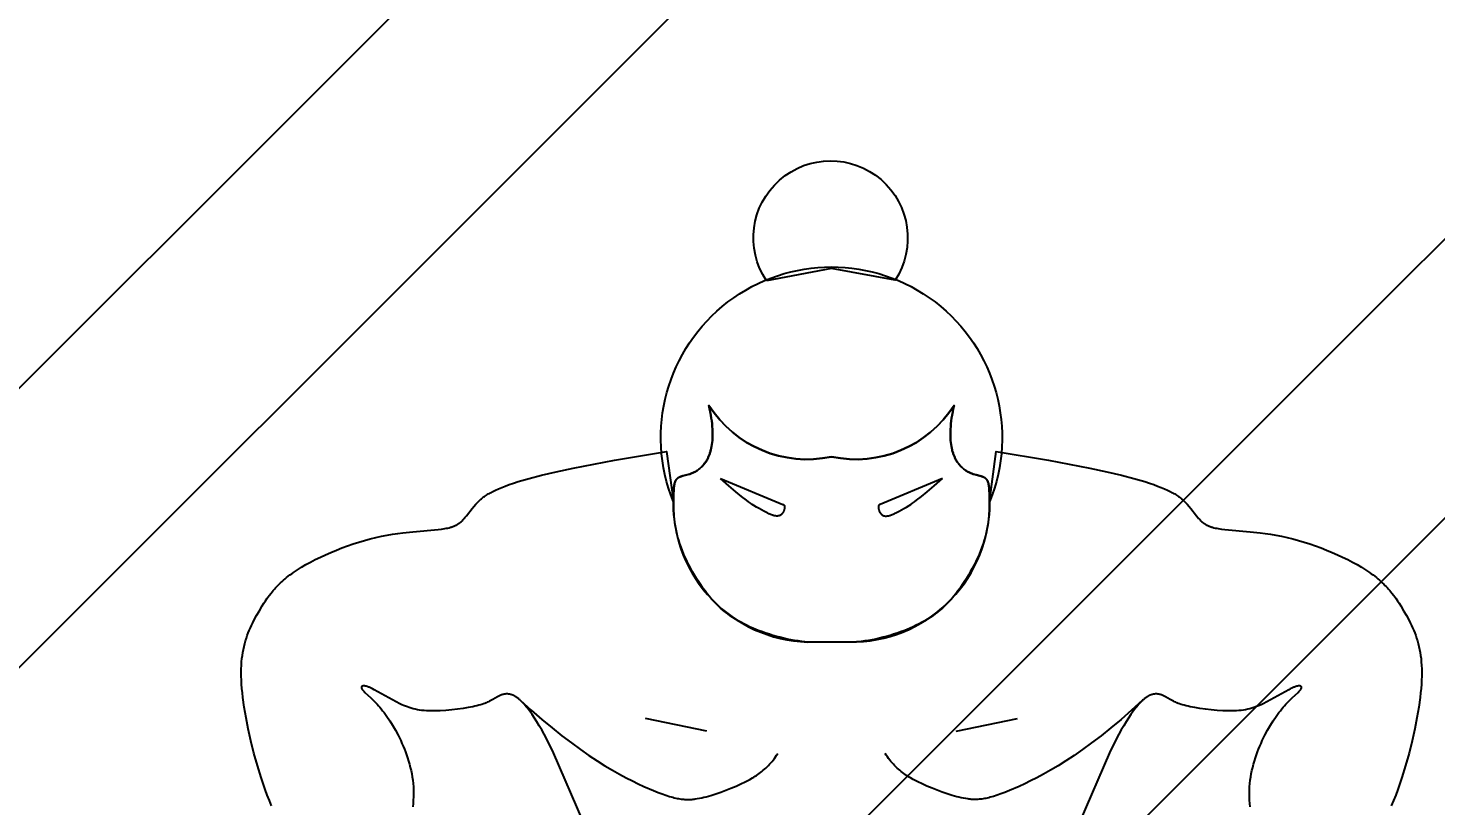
# Model space of a CAD drawing. Extents: x -38 to 99, y -101 to 35.
# Drawn here: x 6.95 to 12.64, y -12.81 to -9.66 of the extents above; entities that cross this region are included whole.
import ezdxf

# ---------------------------------------------------------------- set-up
doc = ezdxf.new("R2010")
doc.units = 0
doc.layers.add('MASK', color=7, linetype='CONTINUOUS')
doc.layers.add('TRACES', color=108, linetype='CONTINUOUS')
doc.styles.add('MTXPL_CONSOLAS', font='txt.shx', dxfattribs={"height": 0.2})

msp = doc.modelspace()

# ---------------------------------------------------------------- linework, layer by layer
at = {"layer": 'MASK'}
for p, q in [((9.6926, -12.5031), (9.4444, -12.4519)), ((9.6926, -12.5031), (9.4444, -12.4519)), ((10.7025, -12.5031), (10.9507, -12.4519)), ((10.7025, -12.5031), (10.9507, -12.4519))]:
    msp.add_line(p, q, dxfattribs=at)
for points in [[(9.9343, -10.6796, -1.86193), (10.4546, -10.6774), (10.1975, -10.63)], [(9.5577, -11.574, -1.484884), (10.8374, -11.574), (10.8372, -11.5575), (10.8367, -11.5427), (10.836, -11.5278), (10.8355, -11.5211), (10.8349, -11.515), (10.8345, -11.5121), (10.8342, -11.5094), (10.8337, -11.5068), (10.8333, -11.5043), (10.8328, -11.5019), (10.8322, -11.4996), (10.8316, -11.4974), (10.8313, -11.4964), (10.831, -11.4954), (10.8306, -11.4944), (10.8303, -11.4934), (10.8299, -11.4924), (10.8295, -11.4915), (10.8291, -11.4906), (10.8287, -11.4897), (10.8283, -11.4889), (10.8278, -11.4881), (10.8274, -11.4872), (10.8269, -11.4865), (10.8264, -11.4857), (10.8259, -11.4849), (10.8253, -11.4842), (10.8248, -11.4835), (10.8242, -11.4828), (10.8236, -11.4822), (10.823, -11.4815), (10.8224, -11.4809), (10.8217, -11.4803), (10.821, -11.4797), (10.8204, -11.4791), (10.8197, -11.4786), (10.8189, -11.478), (10.8182, -11.4775), (10.8174, -11.477), (10.8166, -11.4765), (10.8158, -11.476), (10.8149, -11.4755), (10.8141, -11.4751), (10.8132, -11.4747), (10.8123, -11.4742), (10.8113, -11.4738), (10.8104, -11.4734), (10.8094, -11.473), (10.8073, -11.4723), (10.8052, -11.4716), (10.803, -11.4709), (10.7983, -11.4696), (10.7826, -11.4655), (10.7769, -11.4639), (10.771, -11.4621), (10.768, -11.4611), (10.765, -11.4599), (10.7619, -11.4588), (10.7588, -11.4575), (10.7557, -11.4561), (10.7526, -11.4546), (10.7495, -11.4529), (10.7463, -11.4512), (10.7432, -11.4493), (10.74, -11.4472), (10.7369, -11.4451), (10.7337, -11.4427), (10.7306, -11.4402), (10.7291, -11.4389), (10.7275, -11.4375), (10.7259, -11.4361), (10.7244, -11.4347), (10.7228, -11.4332), (10.7213, -11.4316), (10.7198, -11.43), (10.7183, -11.4284), (10.7167, -11.4267), (10.7152, -11.4249), (10.7137, -11.4231), (10.7123, -11.4212), (10.7108, -11.4193), (10.7093, -11.4173), (10.7079, -11.4153), (10.7065, -11.4132), (10.7051, -11.4111), (10.7037, -11.4089), (10.7024, -11.4066), (10.701, -11.4043), (10.6997, -11.4019), (10.6985, -11.3994), (10.6972, -11.3969), (10.696, -11.3943), (10.6948, -11.3916), (10.6936, -11.3889), (10.6925, -11.3861), (10.6914, -11.3832), (10.6904, -11.3802), (10.6893, -11.3772), (10.6883, -11.3741), (10.6874, -11.3709), (10.6865, -11.3677), (10.6856, -11.3644), (10.684, -11.3575), (10.6826, -11.3503), (10.6814, -11.3427), (10.6804, -11.3348), (10.6796, -11.3266), (10.679, -11.318), (10.6787, -11.3091), (10.6786, -11.2997), (10.6787, -11.29), (10.6791, -11.2799), (10.6799, -11.2694), (10.6808, -11.2585), (10.6821, -11.2472), (10.6837, -11.2355), (10.6857, -11.2233), (10.6879, -11.2107), (10.6905, -11.1976), (10.6934, -11.1841, -0.314473), (10.1975, -11.3922, -0.314473), (9.7016, -11.1841), (9.7046, -11.1976), (9.7072, -11.2107), (9.7094, -11.2233), (9.7113, -11.2355), (9.7129, -11.2472), (9.7142, -11.2585), (9.7152, -11.2694), (9.7159, -11.2799), (9.7163, -11.29), (9.7165, -11.2997), (9.7164, -11.3091), (9.7161, -11.318), (9.7155, -11.3266), (9.7147, -11.3348), (9.7137, -11.3427), (9.7124, -11.3503), (9.711, -11.3575), (9.7094, -11.3644), (9.7086, -11.3677), (9.7077, -11.3709), (9.7067, -11.3741), (9.7057, -11.3772), (9.7047, -11.3802), (9.7037, -11.3832), (9.7026, -11.3861), (9.7014, -11.3889), (9.7003, -11.3916), (9.6991, -11.3943), (9.6979, -11.3969), (9.6966, -11.3994), (9.6953, -11.4019), (9.694, -11.4043), (9.6927, -11.4066), (9.6913, -11.4089), (9.69, -11.4111), (9.6886, -11.4132), (9.6871, -11.4153), (9.6857, -11.4173), (9.6843, -11.4193), (9.6828, -11.4212), (9.6813, -11.4231), (9.6798, -11.4249), (9.6783, -11.4267), (9.6768, -11.4284), (9.6753, -11.43), (9.6738, -11.4316), (9.6722, -11.4332), (9.6707, -11.4347), (9.6691, -11.4361), (9.6676, -11.4375), (9.666, -11.4389), (9.6645, -11.4402), (9.6613, -11.4427), (9.6582, -11.4451), (9.655, -11.4472), (9.6519, -11.4493), (9.6487, -11.4512), (9.6456, -11.4529), (9.6424, -11.4546), (9.6393, -11.4561), (9.6362, -11.4575), (9.6331, -11.4588), (9.6301, -11.4599), (9.6271, -11.4611), (9.6241, -11.4621), (9.6182, -11.4639), (9.6125, -11.4655), (9.5967, -11.4696), (9.5921, -11.4709), (9.5898, -11.4716), (9.5877, -11.4723), (9.5857, -11.473), (9.5847, -11.4734), (9.5837, -11.4738), (9.5828, -11.4742), (9.5819, -11.4747), (9.581, -11.4751), (9.5801, -11.4755), (9.5793, -11.476), (9.5785, -11.4765), (9.5777, -11.477), (9.5769, -11.4775), (9.5761, -11.478), (9.5754, -11.4786), (9.5747, -11.4791), (9.574, -11.4797), (9.5733, -11.4803), (9.5727, -11.4809), (9.5721, -11.4815), (9.5715, -11.4822), (9.5709, -11.4828), (9.5703, -11.4835), (9.5697, -11.4842), (9.5692, -11.4849), (9.5687, -11.4857), (9.5682, -11.4865), (9.5677, -11.4872), (9.5672, -11.4881), (9.5668, -11.4889), (9.5664, -11.4897), (9.5659, -11.4906), (9.5655, -11.4915), (9.5652, -11.4924), (9.5648, -11.4934), (9.5644, -11.4944), (9.5641, -11.4954), (9.5637, -11.4964), (9.5634, -11.4974), (9.5628, -11.4996), (9.5623, -11.5019), (9.5618, -11.5043), (9.5613, -11.5068), (9.5609, -11.5094), (9.5605, -11.5121), (9.5602, -11.515), (9.5596, -11.5211), (9.5591, -11.5278), (9.5583, -11.5427), (9.5578, -11.5575)], [(10.6934, -11.1841), (10.6905, -11.1976), (10.6879, -11.2107), (10.6857, -11.2233), (10.6837, -11.2355), (10.6821, -11.2472), (10.6808, -11.2585), (10.6799, -11.2694), (10.6791, -11.2799), (10.6787, -11.29), (10.6786, -11.2997), (10.6787, -11.3091), (10.679, -11.318), (10.6796, -11.3266), (10.6804, -11.3348), (10.6814, -11.3427), (10.6826, -11.3503), (10.684, -11.3575), (10.6856, -11.3644), (10.6865, -11.3677), (10.6874, -11.3709), (10.6883, -11.3741), (10.6893, -11.3772), (10.6904, -11.3802), (10.6914, -11.3832), (10.6925, -11.3861), (10.6936, -11.3889), (10.6948, -11.3916), (10.696, -11.3943), (10.6972, -11.3969), (10.6985, -11.3994), (10.6997, -11.4019), (10.701, -11.4043), (10.7024, -11.4066), (10.7037, -11.4089), (10.7051, -11.4111), (10.7065, -11.4132), (10.7079, -11.4153), (10.7093, -11.4173), (10.7108, -11.4193), (10.7123, -11.4212), (10.7137, -11.4231), (10.7152, -11.4249), (10.7167, -11.4267), (10.7183, -11.4284), (10.7198, -11.43), (10.7213, -11.4316), (10.7228, -11.4332), (10.7244, -11.4347), (10.7259, -11.4361), (10.7275, -11.4375), (10.7291, -11.4389), (10.7306, -11.4402), (10.7337, -11.4427), (10.7369, -11.4451), (10.74, -11.4472), (10.7432, -11.4493), (10.7463, -11.4512), (10.7495, -11.4529), (10.7526, -11.4546), (10.7557, -11.4561), (10.7588, -11.4575), (10.7619, -11.4588), (10.765, -11.4599), (10.768, -11.4611), (10.771, -11.4621), (10.7769, -11.4639), (10.7826, -11.4655), (10.7983, -11.4696), (10.803, -11.4709), (10.8052, -11.4716), (10.8073, -11.4723), (10.8094, -11.473), (10.8104, -11.4734), (10.8113, -11.4738), (10.8123, -11.4742), (10.8132, -11.4747), (10.8141, -11.4751), (10.8149, -11.4755), (10.8158, -11.476), (10.8166, -11.4765), (10.8174, -11.477), (10.8182, -11.4775), (10.8189, -11.478), (10.8197, -11.4786), (10.8204, -11.4791), (10.821, -11.4797), (10.8217, -11.4803), (10.8224, -11.4809), (10.823, -11.4815), (10.8236, -11.4822), (10.8242, -11.4828), (10.8248, -11.4835), (10.8253, -11.4842), (10.8259, -11.4849), (10.8264, -11.4857), (10.8269, -11.4865), (10.8274, -11.4872), (10.8278, -11.4881), (10.8283, -11.4889), (10.8287, -11.4897), (10.8291, -11.4906), (10.8295, -11.4915), (10.8299, -11.4924), (10.8303, -11.4934), (10.8306, -11.4944), (10.831, -11.4954), (10.8313, -11.4964), (10.8316, -11.4974), (10.8322, -11.4996), (10.8328, -11.5019), (10.8333, -11.5043), (10.8337, -11.5068), (10.8342, -11.5094), (10.8345, -11.5121), (10.8349, -11.515), (10.8355, -11.5211), (10.836, -11.5278), (10.8367, -11.5427), (10.8372, -11.5575), (10.8374, -11.574), (10.8372, -11.5903), (10.8365, -11.6077), (10.8352, -11.6262), (10.8343, -11.6358), (10.8332, -11.6456), (10.8319, -11.6556), (10.8304, -11.6658), (10.8286, -11.6761), (10.8266, -11.6867), (10.8243, -11.6973), (10.8217, -11.7081), (10.8188, -11.7191), (10.8156, -11.7301), (10.8111, -11.7443), (10.8061, -11.7586), (10.8005, -11.773), (10.7946, -11.7874), (10.7882, -11.8018), (10.7815, -11.8161), (10.7744, -11.8303), (10.767, -11.8444), (10.7593, -11.8583), (10.7513, -11.872), (10.7432, -11.8854), (10.7348, -11.8984), (10.7263, -11.9112), (10.7177, -11.9235), (10.709, -11.9354), (10.7002, -11.9468), (10.6914, -11.9577), (10.6825, -11.968), (10.6736, -11.978), (10.6645, -11.9874), (10.6554, -11.9964), (10.6461, -12.0051), (10.6366, -12.0133), (10.627, -12.0212), (10.6171, -12.0287), (10.6071, -12.036), (10.5968, -12.0429), (10.5862, -12.0496), (10.5753, -12.0561), (10.5642, -12.0623), (10.5527, -12.0684), (10.5408, -12.0743), (10.5286, -12.08), (10.5161, -12.0856), (10.5032, -12.091), (10.49, -12.0963), (10.4765, -12.1013), (10.4628, -12.1061), (10.4489, -12.1107), (10.4348, -12.1151), (10.4205, -12.1192), (10.406, -12.123), (10.3915, -12.1266), (10.3768, -12.1299), (10.3621, -12.1328), (10.3473, -12.1355), (10.3325, -12.1378), (10.3177, -12.1397), (10.2982, -12.1418), (10.1009, -12.1421), (10.0892, -12.141), (10.0774, -12.1397), (10.0626, -12.1378), (10.0478, -12.1355), (10.033, -12.1328), (10.0183, -12.1299), (10.0036, -12.1266), (9.989, -12.123), (9.9746, -12.1192), (9.9603, -12.1151), (9.9462, -12.1107), (9.9322, -12.1061), (9.9185, -12.1013), (9.9051, -12.0963), (9.8919, -12.091), (9.879, -12.0856), (9.8664, -12.08), (9.8542, -12.0743), (9.8424, -12.0684), (9.8309, -12.0623), (9.8197, -12.0561), (9.8089, -12.0496), (9.7983, -12.0429), (9.788, -12.036), (9.7779, -12.0287), (9.7681, -12.0212), (9.7585, -12.0133), (9.749, -12.0051), (9.7397, -11.9964), (9.7305, -11.9874), (9.7215, -11.978), (9.7126, -11.968), (9.7037, -11.9577), (9.6949, -11.9468), (9.6861, -11.9354), (9.6774, -11.9235), (9.6687, -11.9112), (9.6602, -11.8984), (9.6519, -11.8854), (9.6437, -11.872), (9.6358, -11.8583), (9.6281, -11.8444), (9.6207, -11.8303), (9.6136, -11.8161), (9.6069, -11.8018), (9.6005, -11.7874), (9.5945, -11.773), (9.589, -11.7586), (9.584, -11.7443), (9.5794, -11.7301), (9.5762, -11.7191), (9.5733, -11.7081), (9.5708, -11.6973), (9.5685, -11.6867), (9.5664, -11.6761), (9.5647, -11.6658), (9.5631, -11.6556), (9.5618, -11.6456), (9.5607, -11.6358), (9.5598, -11.6262), (9.5585, -11.6077), (9.5579, -11.5903), (9.5577, -11.574), (9.5578, -11.5575), (9.5583, -11.5427), (9.5591, -11.5278), (9.5596, -11.5211), (9.5602, -11.515), (9.5605, -11.5121), (9.5609, -11.5094), (9.5613, -11.5068), (9.5618, -11.5043), (9.5623, -11.5019), (9.5628, -11.4996), (9.5634, -11.4974), (9.5637, -11.4964), (9.5641, -11.4954), (9.5644, -11.4944), (9.5648, -11.4934), (9.5652, -11.4924), (9.5655, -11.4915), (9.5659, -11.4906), (9.5664, -11.4897), (9.5668, -11.4889), (9.5672, -11.4881), (9.5677, -11.4872), (9.5682, -11.4865), (9.5687, -11.4857), (9.5692, -11.4849), (9.5697, -11.4842), (9.5703, -11.4835), (9.5709, -11.4828), (9.5715, -11.4822), (9.5721, -11.4815), (9.5727, -11.4809), (9.5733, -11.4803), (9.574, -11.4797), (9.5747, -11.4791), (9.5754, -11.4786), (9.5761, -11.478), (9.5769, -11.4775), (9.5777, -11.477), (9.5785, -11.4765), (9.5793, -11.476), (9.5801, -11.4755), (9.581, -11.4751), (9.5819, -11.4747), (9.5828, -11.4742), (9.5837, -11.4738), (9.5847, -11.4734), (9.5857, -11.473), (9.5877, -11.4723), (9.5898, -11.4716), (9.5921, -11.4709), (9.5967, -11.4696), (9.6125, -11.4655), (9.6182, -11.4639), (9.6241, -11.4621), (9.6271, -11.4611), (9.6301, -11.4599), (9.6331, -11.4588), (9.6362, -11.4575), (9.6393, -11.4561), (9.6424, -11.4546), (9.6456, -11.4529), (9.6487, -11.4512), (9.6519, -11.4493), (9.655, -11.4472), (9.6582, -11.4451), (9.6613, -11.4427), (9.6645, -11.4402), (9.666, -11.4389), (9.6676, -11.4375), (9.6691, -11.4361), (9.6707, -11.4347), (9.6722, -11.4332), (9.6738, -11.4316), (9.6753, -11.43), (9.6768, -11.4284), (9.6783, -11.4267), (9.6798, -11.4249), (9.6813, -11.4231), (9.6828, -11.4212), (9.6843, -11.4193), (9.6857, -11.4173), (9.6871, -11.4153), (9.6886, -11.4132), (9.69, -11.4111), (9.6913, -11.4089), (9.6927, -11.4066), (9.694, -11.4043), (9.6953, -11.4019), (9.6966, -11.3994), (9.6979, -11.3969), (9.6991, -11.3943), (9.7003, -11.3916), (9.7014, -11.3889), (9.7026, -11.3861), (9.7037, -11.3832), (9.7047, -11.3802), (9.7057, -11.3772), (9.7067, -11.3741), (9.7077, -11.3709), (9.7086, -11.3677), (9.7094, -11.3644), (9.711, -11.3575), (9.7124, -11.3503), (9.7137, -11.3427), (9.7147, -11.3348), (9.7155, -11.3266), (9.7161, -11.318), (9.7164, -11.3091), (9.7165, -11.2997), (9.7163, -11.29), (9.7159, -11.2799), (9.7152, -11.2694), (9.7142, -11.2585), (9.7129, -11.2472), (9.7113, -11.2355), (9.7094, -11.2233), (9.7072, -11.2107), (9.7046, -11.1976), (9.7016, -11.1841, 0.314473), (10.1975, -11.3922, 0.314473)]]:
    msp.add_lwpolyline(points, format="xyb", close=True, dxfattribs=at)
msp.add_lwpolyline([(7.9323, -12.8056), (7.9232, -12.7841), (7.9143, -12.7618), (7.9057, -12.7387), (7.8974, -12.7151), (7.8894, -12.6909), (7.8744, -12.6415), (7.8607, -12.5916), (7.8484, -12.5422), (7.8377, -12.4942), (7.8287, -12.4486), (7.8215, -12.4062), (7.816, -12.3669), (7.8138, -12.3484), (7.8121, -12.3305), (7.8108, -12.3134), (7.8099, -12.2968), (7.8093, -12.2809), (7.8091, -12.2656), (7.8093, -12.2508), (7.8099, -12.2365), (7.8108, -12.2227), (7.8121, -12.2094), (7.8137, -12.1965), (7.8156, -12.184), (7.8179, -12.1719), (7.8204, -12.1601), (7.8233, -12.1486), (7.8264, -12.1374), (7.8299, -12.1265), (7.8336, -12.1158), (7.8375, -12.1053), (7.8417, -12.095), (7.8461, -12.0848), (7.8508, -12.0747), (7.8556, -12.0647), (7.8607, -12.0548), (7.8713, -12.0351), (7.8826, -12.0153), (7.8945, -11.9952), (7.9008, -11.985), (7.9075, -11.9748), (7.9146, -11.9646), (7.9221, -11.9543), (7.9301, -11.9439), (7.9387, -11.9335), (7.9432, -11.9283), (7.948, -11.9231), (7.9529, -11.9179), (7.9579, -11.9127), (7.9632, -11.9075), (7.9687, -11.9022), (7.9743, -11.897), (7.9802, -11.8917), (7.9864, -11.8865), (7.9927, -11.8813), (7.9993, -11.876), (8.0062, -11.8708), (8.0133, -11.8655), (8.0206, -11.8603), (8.0362, -11.8498), (8.0529, -11.8394), (8.0706, -11.829), (8.0893, -11.8187), (8.1089, -11.8086), (8.1293, -11.7986), (8.1503, -11.7889), (8.1719, -11.7794), (8.194, -11.7703), (8.2165, -11.7615), (8.2393, -11.7532), (8.2623, -11.7453), (8.2854, -11.7378), (8.3085, -11.731), (8.3315, -11.7246), (8.3544, -11.719), (8.3769, -11.7139), (8.3991, -11.7096), (8.4209, -11.7059), (8.4423, -11.7027), (8.4631, -11.7001), (8.503, -11.6959), (8.6056, -11.6869), (8.6197, -11.6851), (8.6264, -11.6841), (8.6328, -11.6831), (8.639, -11.6819), (8.6449, -11.6807), (8.6506, -11.6793), (8.6559, -11.6778), (8.6585, -11.677), (8.661, -11.6762), (8.6635, -11.6754), (8.6659, -11.6745), (8.6682, -11.6736), (8.6704, -11.6726), (8.6726, -11.6717), (8.6748, -11.6707), (8.6769, -11.6697), (8.6789, -11.6686), (8.6809, -11.6675), (8.6829, -11.6664), (8.6847, -11.6652), (8.6866, -11.6641), (8.6884, -11.6629), (8.6902, -11.6616), (8.6919, -11.6604), (8.6936, -11.6591), (8.6953, -11.6578), (8.6969, -11.6565), (8.6985, -11.6551), (8.7, -11.6537), (8.7031, -11.6509), (8.7061, -11.6479), (8.709, -11.6449), (8.7118, -11.6417), (8.7146, -11.6385), (8.7202, -11.6317), (8.7439, -11.6014), (8.7508, -11.5931), (8.7585, -11.5845), (8.7626, -11.5802), (8.7669, -11.5757), (8.7715, -11.5712), (8.7763, -11.5667), (8.7789, -11.5644), (8.7816, -11.5621), (8.7845, -11.5597), (8.7874, -11.5574), (8.7906, -11.555), (8.7939, -11.5526), (8.7973, -11.5502), (8.801, -11.5477), (8.8048, -11.5453), (8.8088, -11.5428), (8.8131, -11.5403), (8.8176, -11.5377), (8.8273, -11.5326), (8.8381, -11.5273), (8.8501, -11.5219), (8.8633, -11.5164), (8.8778, -11.5108), (8.8937, -11.505), (8.9112, -11.4991), (8.9303, -11.493), (8.9737, -11.4805), (9.0247, -11.4672), (9.0839, -11.4533), (9.1522, -11.4385), (9.3189, -11.4066), (9.5306, -11.3711), (9.5577, -11.574, 0.408776), (10.1009, -12.1421), (10.2982, -12.1418, 0.406713), (10.8374, -11.574), (10.8645, -11.3711), (11.0762, -11.4066), (11.2428, -11.4385), (11.3111, -11.4533), (11.3704, -11.4672), (11.4214, -11.4805), (11.4648, -11.493), (11.4839, -11.4991), (11.5013, -11.505), (11.5173, -11.5108), (11.5318, -11.5164), (11.545, -11.5219), (11.5569, -11.5273), (11.5677, -11.5326), (11.5775, -11.5377), (11.582, -11.5403), (11.5862, -11.5428), (11.5903, -11.5453), (11.5941, -11.5477), (11.5978, -11.5502), (11.6012, -11.5526), (11.6045, -11.555), (11.6076, -11.5574), (11.6106, -11.5597), (11.6134, -11.5621), (11.6161, -11.5644), (11.6187, -11.5667), (11.6236, -11.5712), (11.6282, -11.5757), (11.6325, -11.5802), (11.6366, -11.5845), (11.6442, -11.5931), (11.6512, -11.6014), (11.6749, -11.6317), (11.6804, -11.6385), (11.6832, -11.6417), (11.6861, -11.6449), (11.689, -11.6479), (11.692, -11.6509), (11.695, -11.6537), (11.6966, -11.6551), (11.6982, -11.6565), (11.6998, -11.6578), (11.7015, -11.6591), (11.7032, -11.6604), (11.7049, -11.6616), (11.7067, -11.6629), (11.7085, -11.6641), (11.7103, -11.6652), (11.7122, -11.6664), (11.7142, -11.6675), (11.7161, -11.6686), (11.7182, -11.6697), (11.7203, -11.6707), (11.7224, -11.6717), (11.7246, -11.6726), (11.7269, -11.6736), (11.7292, -11.6745), (11.7316, -11.6754), (11.734, -11.6762), (11.7365, -11.677), (11.7391, -11.6778), (11.7445, -11.6793), (11.7501, -11.6807), (11.7561, -11.6819), (11.7622, -11.6831), (11.7687, -11.6841), (11.7754, -11.6851), (11.7895, -11.6869), (11.8921, -11.6959), (11.932, -11.7001), (11.9528, -11.7027), (11.9741, -11.7059), (11.9959, -11.7096), (12.0181, -11.7139), (12.0407, -11.719), (12.0636, -11.7246), (12.0866, -11.731), (12.1097, -11.7378), (12.1328, -11.7453), (12.1558, -11.7532), (12.1786, -11.7615), (12.2011, -11.7703), (12.2232, -11.7794), (12.2448, -11.7889), (12.2658, -11.7986), (12.2862, -11.8086), (12.3057, -11.8187), (12.3244, -11.829), (12.3422, -11.8394), (12.3589, -11.8498), (12.3744, -11.8603), (12.3818, -11.8655), (12.3889, -11.8708), (12.3957, -11.876), (12.4023, -11.8813), (12.4087, -11.8865), (12.4148, -11.8917), (12.4207, -11.897), (12.4264, -11.9022), (12.4319, -11.9075), (12.4371, -11.9127), (12.4422, -11.9179), (12.4471, -11.9231), (12.4518, -11.9283), (12.4564, -11.9335), (12.465, -11.9439), (12.473, -11.9543), (12.4805, -11.9646), (12.4876, -11.9748), (12.4942, -11.985), (12.5006, -11.9952), (12.5125, -12.0153), (12.5238, -12.0351), (12.5344, -12.0548), (12.5394, -12.0647), (12.5443, -12.0747), (12.5489, -12.0848), (12.5534, -12.095), (12.5576, -12.1053), (12.5615, -12.1158), (12.5652, -12.1265), (12.5686, -12.1374), (12.5718, -12.1486), (12.5746, -12.1601), (12.5772, -12.1719), (12.5795, -12.184), (12.5814, -12.1965), (12.583, -12.2094), (12.5842, -12.2227), (12.5852, -12.2365), (12.5857, -12.2508), (12.5859, -12.2656), (12.5857, -12.2809), (12.5852, -12.2968), (12.5843, -12.3134), (12.5829, -12.3305), (12.5812, -12.3484), (12.5791, -12.3669), (12.5736, -12.4062), (12.5663, -12.4486), (12.5573, -12.4942), (12.5467, -12.5422), (12.5344, -12.5916), (12.5207, -12.6415), (12.5056, -12.6909), (12.4976, -12.7151), (12.4893, -12.7387), (12.4807, -12.7618), (12.4719, -12.7841), (12.4628, -12.8056)], format="xyb", dxfattribs=at)
for points in [[(9.7483, -11.4799), (10.0004, -11.5852), (10.0007, -11.5852), (10.0009, -11.5853), (10.0012, -11.5853), (10.0015, -11.5854), (10.0017, -11.5855), (10.002, -11.5856), (10.0022, -11.5856), (10.0025, -11.5857), (10.0027, -11.5858), (10.0029, -11.5859), (10.0031, -11.5861), (10.0033, -11.5862), (10.0036, -11.5863), (10.0038, -11.5864), (10.004, -11.5865), (10.0042, -11.5867), (10.0043, -11.5868), (10.0045, -11.587), (10.0047, -11.5871), (10.0049, -11.5873), (10.005, -11.5875), (10.0052, -11.5876), (10.0054, -11.5878), (10.0055, -11.588), (10.0057, -11.5882), (10.0058, -11.5883), (10.0059, -11.5885), (10.0061, -11.5887), (10.0062, -11.5889), (10.0063, -11.5891), (10.0064, -11.5893), (10.0066, -11.5896), (10.0067, -11.5898), (10.0068, -11.59), (10.0069, -11.5902), (10.007, -11.5904), (10.007, -11.5907), (10.0071, -11.5909), (10.0072, -11.5912), (10.0073, -11.5914), (10.0074, -11.5916), (10.0074, -11.5919), (10.0075, -11.5922), (10.0075, -11.5924), (10.0076, -11.5927), (10.0076, -11.5929), (10.0077, -11.5935), (10.0078, -11.594), (10.0079, -11.5946), (10.0079, -11.5952), (10.0079, -11.5957), (10.0079, -11.5963), (10.0079, -11.5969), (10.0079, -11.5975), (10.0078, -11.5981), (10.0078, -11.5988), (10.0077, -11.5994), (10.0076, -11.6), (10.0075, -11.6007), (10.0074, -11.6013), (10.0073, -11.602), (10.007, -11.6033), (10.0067, -11.6046), (10.0064, -11.6059), (10.0059, -11.6073), (10.0055, -11.6086), (10.005, -11.6099), (10.0045, -11.6112), (10.0039, -11.6125), (10.0033, -11.6137), (10.0027, -11.615), (10.0021, -11.6162), (10.0014, -11.6174), (10.0008, -11.6185), (10.0001, -11.6196), (9.9993, -11.6206), (9.9986, -11.6216), (9.9982, -11.6221), (9.9978, -11.6226), (9.9975, -11.623), (9.9971, -11.6235), (9.9967, -11.6239), (9.9963, -11.6243), (9.9959, -11.6247), (9.9955, -11.6251), (9.995, -11.6255), (9.9946, -11.6259), (9.9942, -11.6263), (9.9938, -11.6266), (9.9933, -11.627), (9.9929, -11.6273), (9.9924, -11.6277), (9.992, -11.628), (9.9915, -11.6283), (9.9911, -11.6286), (9.9906, -11.6288), (9.9901, -11.6291), (9.9896, -11.6294), (9.9892, -11.6296), (9.9887, -11.6298), (9.9882, -11.6301), (9.9877, -11.6303), (9.9872, -11.6305), (9.9866, -11.6307), (9.9861, -11.6309), (9.9856, -11.631), (9.9851, -11.6312), (9.9845, -11.6313), (9.984, -11.6315), (9.9834, -11.6316), (9.9829, -11.6317), (9.9823, -11.6318), (9.9817, -11.6319), (9.9811, -11.632), (9.9806, -11.6321), (9.98, -11.6321), (9.9794, -11.6322), (9.9788, -11.6322), (9.9782, -11.6322), (9.9775, -11.6322), (9.9769, -11.6322), (9.9756, -11.6322), (9.9743, -11.6321), (9.973, -11.632), (9.9717, -11.6319), (9.9703, -11.6317), (9.9689, -11.6314), (9.9674, -11.6311), (9.966, -11.6308), (9.9645, -11.6304), (9.9629, -11.63), (9.9614, -11.6296), (9.9582, -11.6285), (9.9548, -11.6273), (9.9514, -11.626), (9.9478, -11.6245), (9.9441, -11.6228), (9.9403, -11.621), (9.9322, -11.617), (9.9237, -11.6125), (9.9049, -11.6021), (9.8946, -11.5962), (9.8831, -11.5891), (9.8766, -11.5849), (9.8696, -11.5801), (9.8619, -11.5747), (9.8534, -11.5685), (9.8339, -11.5534), (9.8104, -11.5341), (9.7821, -11.5098)], [(10.6467, -11.4799), (10.3947, -11.5852), (10.3944, -11.5852), (10.3941, -11.5853), (10.3939, -11.5853), (10.3936, -11.5854), (10.3933, -11.5855), (10.3931, -11.5856), (10.3928, -11.5856), (10.3926, -11.5857), (10.3924, -11.5858), (10.3922, -11.5859), (10.3919, -11.5861), (10.3917, -11.5862), (10.3915, -11.5863), (10.3913, -11.5864), (10.3911, -11.5865), (10.3909, -11.5867), (10.3907, -11.5868), (10.3905, -11.587), (10.3904, -11.5871), (10.3902, -11.5873), (10.39, -11.5875), (10.3899, -11.5876), (10.3897, -11.5878), (10.3895, -11.588), (10.3894, -11.5882), (10.3893, -11.5883), (10.3891, -11.5885), (10.389, -11.5887), (10.3889, -11.5889), (10.3887, -11.5891), (10.3886, -11.5893), (10.3885, -11.5896), (10.3884, -11.5898), (10.3883, -11.59), (10.3882, -11.5902), (10.3881, -11.5904), (10.388, -11.5907), (10.3879, -11.5909), (10.3879, -11.5912), (10.3878, -11.5914), (10.3877, -11.5916), (10.3876, -11.5919), (10.3876, -11.5922), (10.3875, -11.5924), (10.3875, -11.5927), (10.3874, -11.5929), (10.3873, -11.5935), (10.3873, -11.594), (10.3872, -11.5946), (10.3872, -11.5952), (10.3872, -11.5957), (10.3872, -11.5963), (10.3872, -11.5969), (10.3872, -11.5975), (10.3872, -11.5981), (10.3873, -11.5988), (10.3873, -11.5994), (10.3874, -11.6), (10.3875, -11.6007), (10.3876, -11.6013), (10.3877, -11.602), (10.388, -11.6033), (10.3883, -11.6046), (10.3887, -11.6059), (10.3891, -11.6073), (10.3896, -11.6086), (10.3901, -11.6099), (10.3906, -11.6112), (10.3911, -11.6125), (10.3917, -11.6137), (10.3923, -11.615), (10.393, -11.6162), (10.3936, -11.6174), (10.3943, -11.6185), (10.395, -11.6196), (10.3957, -11.6206), (10.3965, -11.6216), (10.3968, -11.6221), (10.3972, -11.6226), (10.3976, -11.623), (10.398, -11.6235), (10.3984, -11.6239), (10.3988, -11.6243), (10.3992, -11.6247), (10.3996, -11.6251), (10.4, -11.6255), (10.4004, -11.6259), (10.4009, -11.6263), (10.4013, -11.6266), (10.4017, -11.627), (10.4022, -11.6273), (10.4026, -11.6277), (10.4031, -11.628), (10.4035, -11.6283), (10.404, -11.6286), (10.4045, -11.6288), (10.4049, -11.6291), (10.4054, -11.6294), (10.4059, -11.6296), (10.4064, -11.6298), (10.4069, -11.6301), (10.4074, -11.6303), (10.4079, -11.6305), (10.4084, -11.6307), (10.409, -11.6309), (10.4095, -11.631), (10.41, -11.6312), (10.4106, -11.6313), (10.4111, -11.6315), (10.4117, -11.6316), (10.4122, -11.6317), (10.4128, -11.6318), (10.4133, -11.6319), (10.4139, -11.632), (10.4145, -11.6321), (10.4151, -11.6321), (10.4157, -11.6322), (10.4163, -11.6322), (10.4169, -11.6322), (10.4175, -11.6322), (10.4182, -11.6322), (10.4194, -11.6322), (10.4207, -11.6321), (10.422, -11.632), (10.4234, -11.6319), (10.4248, -11.6317), (10.4262, -11.6314), (10.4276, -11.6311), (10.4291, -11.6308), (10.4306, -11.6304), (10.4321, -11.63), (10.4337, -11.6296), (10.4369, -11.6285), (10.4402, -11.6273), (10.4437, -11.626), (10.4473, -11.6245), (10.451, -11.6228), (10.4548, -11.621), (10.4628, -11.617), (10.4714, -11.6125), (10.4901, -11.6021), (10.5004, -11.5962), (10.512, -11.5891), (10.5184, -11.5849), (10.5255, -11.5801), (10.5332, -11.5747), (10.5416, -11.5685), (10.5611, -11.5534), (10.5847, -11.5341), (10.613, -11.5098)]]:
    msp.add_lwpolyline(points, close=True, dxfattribs=at)
for points in [[(9.1923, -12.8691), (9.0731, -12.5904), (9.0542, -12.552), (9.0347, -12.5154), (9.025, -12.4979), (9.0152, -12.4812), (9.0054, -12.4651), (8.9957, -12.4499), (8.986, -12.4356), (8.9765, -12.4222), (8.9672, -12.4099), (8.9626, -12.4042), (8.9581, -12.3987), (8.9536, -12.3936), (8.9492, -12.3888), (8.9448, -12.3842), (8.9406, -12.38), (8.9384, -12.3781), (8.9363, -12.3761), (8.9342, -12.3743), (8.9321, -12.3726), (8.9301, -12.3709), (8.928, -12.3693), (8.926, -12.3678), (8.924, -12.3664), (8.922, -12.3651), (8.92, -12.3638), (8.9181, -12.3626), (8.9162, -12.3615), (8.9143, -12.3605), (8.9124, -12.3595), (8.9105, -12.3586), (8.9086, -12.3578), (8.9068, -12.357), (8.905, -12.3563), (8.9032, -12.3557), (8.9014, -12.3551), (8.8996, -12.3546), (8.8979, -12.3541), (8.8962, -12.3537), (8.8945, -12.3534), (8.8928, -12.3531), (8.8911, -12.3528), (8.8894, -12.3527), (8.8878, -12.3525), (8.8861, -12.3524), (8.8845, -12.3524), (8.8829, -12.3524), (8.8813, -12.3524), (8.8798, -12.3525), (8.8782, -12.3527), (8.8767, -12.3528), (8.8751, -12.353), (8.8736, -12.3533), (8.8721, -12.3536), (8.8706, -12.3539), (8.8692, -12.3542), (8.8677, -12.3546), (8.8663, -12.355), (8.8648, -12.3554), (8.8634, -12.3559), (8.862, -12.3564), (8.8593, -12.3574), (8.8565, -12.3586), (8.8539, -12.3598), (8.8513, -12.361), (8.8487, -12.3623), (8.8462, -12.3637), (8.8274, -12.3744), (8.8185, -12.3793), (8.814, -12.3816), (8.8094, -12.3839), (8.8046, -12.3861), (8.7996, -12.3883), (8.7944, -12.3904), (8.7889, -12.3924), (8.783, -12.3944), (8.7767, -12.3964), (8.77, -12.3983), (8.7628, -12.4002), (8.755, -12.4021), (8.7465, -12.4039), (8.7278, -12.4076), (8.707, -12.411), (8.6847, -12.4142), (8.6614, -12.4169), (8.6376, -12.4191), (8.614, -12.4205), (8.6024, -12.421), (8.591, -12.4212), (8.58, -12.4212), (8.5693, -12.421), (8.559, -12.4205), (8.5492, -12.4197), (8.5397, -12.4187), (8.5306, -12.4175), (8.5218, -12.416), (8.5133, -12.4142), (8.505, -12.4123), (8.497, -12.4101), (8.4891, -12.4077), (8.4814, -12.405), (8.4737, -12.4022), (8.4662, -12.3991), (8.4586, -12.3959), (8.4511, -12.3924), (8.436, -12.3849), (8.4206, -12.3767), (8.3472, -12.3354), (8.341, -12.3322), (8.3351, -12.3292), (8.3295, -12.3267), (8.3269, -12.3255), (8.3244, -12.3245), (8.322, -12.3236), (8.3197, -12.3227), (8.3175, -12.322), (8.3154, -12.3214), (8.3134, -12.3209), (8.3125, -12.3206), (8.3116, -12.3204), (8.3107, -12.3203), (8.3098, -12.3201), (8.309, -12.32), (8.3081, -12.3199), (8.3073, -12.3198), (8.3066, -12.3197), (8.3058, -12.3197), (8.3051, -12.3196), (8.3044, -12.3196), (8.3038, -12.3196), (8.3032, -12.3197), (8.3028, -12.3197), (8.3025, -12.3197), (8.3023, -12.3198), (8.302, -12.3198), (8.3017, -12.3199), (8.3014, -12.3199), (8.3011, -12.32), (8.3009, -12.32), (8.3006, -12.3201), (8.3004, -12.3202), (8.3001, -12.3202), (8.2999, -12.3203), (8.2997, -12.3204), (8.2995, -12.3205), (8.2992, -12.3206), (8.299, -12.3207), (8.2988, -12.3208), (8.2986, -12.3209), (8.2984, -12.321), (8.2983, -12.3211), (8.2981, -12.3212), (8.2979, -12.3213), (8.2978, -12.3214), (8.2978, -12.3215), (8.2977, -12.3215), (8.2976, -12.3216), (8.2975, -12.3217), (8.2974, -12.3217), (8.2974, -12.3218), (8.2973, -12.3219), (8.2972, -12.3219), (8.2972, -12.322), (8.2971, -12.3221), (8.297, -12.3222), (8.297, -12.3222), (8.2969, -12.3223), (8.2969, -12.3224), (8.2968, -12.3225), (8.2967, -12.3226), (8.2967, -12.3226), (8.2966, -12.3227), (8.2966, -12.3228), (8.2965, -12.3229), (8.2965, -12.323), (8.2964, -12.323), (8.2964, -12.3231), (8.2963, -12.3232), (8.2963, -12.3233), (8.2963, -12.3234), (8.2962, -12.3235), (8.2962, -12.3236), (8.2961, -12.3237), (8.2961, -12.3238), (8.2961, -12.3238), (8.2961, -12.3239), (8.296, -12.324), (8.296, -12.3241), (8.296, -12.3242), (8.2959, -12.3243), (8.2959, -12.3244), (8.2959, -12.3246), (8.2958, -12.3248), (8.2958, -12.325), (8.2958, -12.3252), (8.2958, -12.3255), (8.2958, -12.3257), (8.2958, -12.3259), (8.2958, -12.3261), (8.2958, -12.3263), (8.2958, -12.3266), (8.2958, -12.3268), (8.2959, -12.327), (8.2959, -12.3273), (8.2959, -12.3275), (8.296, -12.3278), (8.296, -12.328), (8.2961, -12.3282), (8.2962, -12.3285), (8.2962, -12.3288), (8.2963, -12.329), (8.2964, -12.3293), (8.2965, -12.3295), (8.2966, -12.3298), (8.2968, -12.3303), (8.2971, -12.3309), (8.2973, -12.3315), (8.2976, -12.332), (8.2979, -12.3326), (8.2983, -12.3332), (8.2986, -12.3338), (8.299, -12.3344), (8.2995, -12.335), (8.2999, -12.3356), (8.3004, -12.3362), (8.3014, -12.3375), (8.3025, -12.3388), (8.3037, -12.3402), (8.305, -12.3416), (8.3063, -12.343), (8.3093, -12.346), (8.3333, -12.3682), (8.3431, -12.3776), (8.3536, -12.3881), (8.359, -12.3939), (8.3645, -12.4), (8.37, -12.4064), (8.3757, -12.4132), (8.3814, -12.4204), (8.3871, -12.4279), (8.3928, -12.4357), (8.3986, -12.4438), (8.4102, -12.461), (8.4216, -12.4793), (8.4329, -12.4989), (8.4438, -12.5195), (8.4492, -12.5302), (8.4544, -12.5411), (8.4595, -12.5523), (8.4645, -12.5638), (8.4692, -12.5754), (8.4739, -12.5873), (8.4782, -12.5994), (8.4824, -12.6116), (8.4863, -12.6241), (8.4899, -12.6367), (8.4932, -12.6494), (8.4963, -12.6623), (8.4989, -12.6753), (8.5012, -12.6885), (8.5031, -12.7017), (8.5046, -12.7151), (8.5057, -12.7285), (8.5063, -12.742), (8.5064, -12.7556), (8.5061, -12.7692), (8.5055, -12.7827), (8.5045, -12.7962), (8.5032, -12.8095)], [(11.8918, -12.8095), (11.8906, -12.7962), (11.8896, -12.7827), (11.889, -12.7692), (11.8887, -12.7556), (11.8888, -12.742), (11.8894, -12.7285), (11.8905, -12.7151), (11.892, -12.7017), (11.8939, -12.6885), (11.8962, -12.6753), (11.8988, -12.6623), (11.9018, -12.6494), (11.9051, -12.6367), (11.9088, -12.6241), (11.9127, -12.6116), (11.9168, -12.5994), (11.9212, -12.5873), (11.9258, -12.5754), (11.9306, -12.5638), (11.9356, -12.5523), (11.9407, -12.5411), (11.9459, -12.5302), (11.9512, -12.5195), (11.9622, -12.4989), (11.9735, -12.4793), (11.9849, -12.461), (11.9964, -12.4438), (12.0022, -12.4357), (12.008, -12.4279), (12.0137, -12.4204), (12.0194, -12.4132), (12.025, -12.4064), (12.0306, -12.4), (12.0361, -12.3939), (12.0415, -12.3881), (12.0519, -12.3776), (12.0617, -12.3682), (12.0857, -12.346), (12.0887, -12.343), (12.0901, -12.3416), (12.0914, -12.3402), (12.0926, -12.3388), (12.0937, -12.3375), (12.0947, -12.3362), (12.0952, -12.3356), (12.0956, -12.335), (12.096, -12.3344), (12.0964, -12.3338), (12.0968, -12.3332), (12.0971, -12.3326), (12.0974, -12.332), (12.0977, -12.3315), (12.098, -12.3309), (12.0983, -12.3303), (12.0985, -12.3298), (12.0986, -12.3295), (12.0987, -12.3293), (12.0987, -12.329), (12.0988, -12.3288), (12.0989, -12.3285), (12.099, -12.3282), (12.099, -12.328), (12.0991, -12.3278), (12.0991, -12.3275), (12.0992, -12.3273), (12.0992, -12.327), (12.0992, -12.3268), (12.0993, -12.3266), (12.0993, -12.3263), (12.0993, -12.3261), (12.0993, -12.3259), (12.0993, -12.3257), (12.0993, -12.3255), (12.0993, -12.3252), (12.0992, -12.325), (12.0992, -12.3248), (12.0992, -12.3246), (12.0991, -12.3244), (12.0991, -12.3243), (12.0991, -12.3242), (12.0991, -12.3241), (12.099, -12.324), (12.099, -12.3239), (12.099, -12.3238), (12.099, -12.3238), (12.0989, -12.3237), (12.0989, -12.3236), (12.0988, -12.3235), (12.0988, -12.3234), (12.0988, -12.3233), (12.0987, -12.3232), (12.0987, -12.3231), (12.0986, -12.323), (12.0986, -12.323), (12.0985, -12.3229), (12.0985, -12.3228), (12.0984, -12.3227), (12.0984, -12.3226), (12.0983, -12.3226), (12.0983, -12.3225), (12.0982, -12.3224), (12.0982, -12.3223), (12.0981, -12.3222), (12.098, -12.3222), (12.098, -12.3221), (12.0979, -12.322), (12.0978, -12.3219), (12.0978, -12.3219), (12.0977, -12.3218), (12.0976, -12.3217), (12.0975, -12.3217), (12.0975, -12.3216), (12.0974, -12.3215), (12.0973, -12.3215), (12.0972, -12.3214), (12.0971, -12.3213), (12.097, -12.3212), (12.0968, -12.3211), (12.0966, -12.321), (12.0964, -12.3209), (12.0962, -12.3208), (12.096, -12.3207), (12.0958, -12.3206), (12.0956, -12.3205), (12.0954, -12.3204), (12.0952, -12.3203), (12.0949, -12.3202), (12.0947, -12.3202), (12.0944, -12.3201), (12.0942, -12.32), (12.0939, -12.32), (12.0937, -12.3199), (12.0934, -12.3199), (12.0931, -12.3198), (12.0928, -12.3198), (12.0925, -12.3197), (12.0922, -12.3197), (12.0919, -12.3197), (12.0913, -12.3196), (12.0906, -12.3196), (12.0899, -12.3196), (12.0892, -12.3197), (12.0885, -12.3197), (12.0877, -12.3198), (12.0869, -12.3199), (12.0861, -12.32), (12.0853, -12.3201), (12.0844, -12.3203), (12.0835, -12.3204), (12.0826, -12.3206), (12.0816, -12.3209), (12.0796, -12.3214), (12.0776, -12.322), (12.0754, -12.3227), (12.0731, -12.3236), (12.0707, -12.3245), (12.0681, -12.3255), (12.0655, -12.3267), (12.06, -12.3292), (12.0541, -12.3322), (12.0479, -12.3354), (11.9745, -12.3767), (11.9591, -12.3849), (11.9439, -12.3924), (11.9364, -12.3959), (11.9289, -12.3991), (11.9213, -12.4022), (11.9137, -12.405), (11.906, -12.4077), (11.8981, -12.4101), (11.89, -12.4123), (11.8817, -12.4142), (11.8732, -12.416), (11.8644, -12.4175), (11.8553, -12.4187), (11.8459, -12.4197), (11.836, -12.4205), (11.8258, -12.421), (11.8151, -12.4212), (11.8041, -12.4212), (11.7927, -12.421), (11.7811, -12.4205), (11.7575, -12.4191), (11.7337, -12.4169), (11.7104, -12.4142), (11.688, -12.411), (11.6672, -12.4076), (11.6485, -12.4039), (11.6401, -12.4021), (11.6323, -12.4002), (11.6251, -12.3983), (11.6183, -12.3964), (11.612, -12.3944), (11.6062, -12.3924), (11.6006, -12.3904), (11.5954, -12.3883), (11.5905, -12.3861), (11.5857, -12.3839), (11.5811, -12.3816), (11.5766, -12.3793), (11.5677, -12.3744), (11.5489, -12.3637), (11.5464, -12.3623), (11.5438, -12.361), (11.5412, -12.3598), (11.5385, -12.3586), (11.5358, -12.3574), (11.533, -12.3564), (11.5316, -12.3559), (11.5302, -12.3554), (11.5288, -12.355), (11.5274, -12.3546), (11.5259, -12.3542), (11.5244, -12.3539), (11.5229, -12.3536), (11.5214, -12.3533), (11.5199, -12.353), (11.5184, -12.3528), (11.5169, -12.3527), (11.5153, -12.3525), (11.5137, -12.3524), (11.5122, -12.3524), (11.5106, -12.3524), (11.5089, -12.3524), (11.5073, -12.3525), (11.5057, -12.3527), (11.504, -12.3528), (11.5023, -12.3531), (11.5006, -12.3534), (11.4989, -12.3537), (11.4972, -12.3541), (11.4954, -12.3546), (11.4937, -12.3551), (11.4919, -12.3557), (11.4901, -12.3563), (11.4883, -12.357), (11.4864, -12.3578), (11.4846, -12.3586), (11.4827, -12.3595), (11.4808, -12.3605), (11.4789, -12.3615), (11.477, -12.3626), (11.475, -12.3638), (11.4731, -12.3651), (11.4711, -12.3664), (11.4691, -12.3678), (11.4671, -12.3693), (11.465, -12.3709), (11.463, -12.3726), (11.4609, -12.3743), (11.4588, -12.3761), (11.4566, -12.3781), (11.4545, -12.38), (11.4502, -12.3842), (11.4459, -12.3888), (11.4415, -12.3936), (11.437, -12.3987), (11.4325, -12.4042), (11.4279, -12.4099), (11.4185, -12.4222), (11.409, -12.4356), (11.3994, -12.4499), (11.3897, -12.4651), (11.3799, -12.4812), (11.3701, -12.4979), (11.3603, -12.5154), (11.3409, -12.552), (11.322, -12.5904), (11.2028, -12.8691)], [(8.9384, -12.3781), (8.983, -12.4182), (9.0259, -12.4554), (9.0672, -12.4897), (9.1068, -12.5213), (9.1449, -12.5502), (9.1813, -12.5768), (9.2161, -12.601), (9.2493, -12.6229), (9.2809, -12.6429), (9.3109, -12.6609), (9.3394, -12.677), (9.3663, -12.6916), (9.3917, -12.7045), (9.4155, -12.7161), (9.4378, -12.7264), (9.4778, -12.7436), (9.4957, -12.7508), (9.5122, -12.757), (9.5275, -12.7623), (9.5417, -12.7669), (9.555, -12.7706), (9.5612, -12.7722), (9.5673, -12.7737), (9.5731, -12.7749), (9.5788, -12.776), (9.5843, -12.7769), (9.5896, -12.7777), (9.5948, -12.7784), (9.5998, -12.7789), (9.6048, -12.7792), (9.6096, -12.7795), (9.6143, -12.7796), (9.6189, -12.7796), (9.6235, -12.7795), (9.628, -12.7793), (9.6325, -12.779), (9.6369, -12.7786), (9.6413, -12.7781), (9.6457, -12.7775), (9.6545, -12.7762), (9.6634, -12.7746), (9.6725, -12.7727), (9.6816, -12.7707), (9.6909, -12.7684), (9.7003, -12.7658), (9.7099, -12.7631), (9.7293, -12.757), (9.7493, -12.7501), (9.7697, -12.7424), (9.7906, -12.734), (9.8121, -12.725), (9.8339, -12.7152), (9.845, -12.71), (9.856, -12.7044), (9.8671, -12.6985), (9.8782, -12.6922), (9.8837, -12.6888), (9.8891, -12.6854), (9.8946, -12.6818), (9.9, -12.678), (9.9054, -12.6741), (9.9108, -12.6701), (9.9161, -12.6659), (9.9214, -12.6615), (9.9266, -12.657), (9.9318, -12.6523), (9.937, -12.6473), (9.942, -12.6422), (9.9471, -12.6369), (9.952, -12.6314), (9.9569, -12.6257), (9.9617, -12.6198), (9.9664, -12.6136), (9.9711, -12.6072), (9.9756, -12.6006), (9.9801, -12.5937)], [(8.9384, -12.3781), (8.983, -12.4182), (9.0259, -12.4554), (9.0672, -12.4897), (9.1068, -12.5213), (9.1449, -12.5502), (9.1813, -12.5768), (9.2161, -12.601), (9.2493, -12.6229), (9.2809, -12.6429), (9.3109, -12.6609), (9.3394, -12.677), (9.3663, -12.6916), (9.3917, -12.7045), (9.4155, -12.7161), (9.4378, -12.7264), (9.4778, -12.7436), (9.4957, -12.7508), (9.5122, -12.757), (9.5275, -12.7623), (9.5417, -12.7669), (9.555, -12.7706), (9.5612, -12.7722), (9.5673, -12.7737), (9.5731, -12.7749), (9.5788, -12.776), (9.5843, -12.7769), (9.5896, -12.7777), (9.5948, -12.7784), (9.5998, -12.7789), (9.6048, -12.7792), (9.6096, -12.7795), (9.6143, -12.7796), (9.6189, -12.7796), (9.6235, -12.7795), (9.628, -12.7793), (9.6325, -12.779), (9.6369, -12.7786), (9.6413, -12.7781), (9.6457, -12.7775), (9.6545, -12.7762), (9.6634, -12.7746), (9.6725, -12.7727), (9.6816, -12.7707), (9.6909, -12.7684), (9.7003, -12.7658), (9.7099, -12.7631), (9.7293, -12.757), (9.7493, -12.7501), (9.7697, -12.7424), (9.7906, -12.734), (9.8121, -12.725), (9.8339, -12.7152), (9.845, -12.71), (9.856, -12.7044), (9.8671, -12.6985), (9.8782, -12.6922), (9.8837, -12.6888), (9.8891, -12.6854), (9.8946, -12.6818), (9.9, -12.678), (9.9054, -12.6741), (9.9108, -12.6701), (9.9161, -12.6659), (9.9214, -12.6615), (9.9266, -12.657), (9.9318, -12.6523), (9.937, -12.6473), (9.942, -12.6422), (9.9471, -12.6369), (9.952, -12.6314), (9.9569, -12.6257), (9.9617, -12.6198), (9.9664, -12.6136), (9.9711, -12.6072), (9.9756, -12.6006), (9.9801, -12.5937)], [(11.4566, -12.3781), (11.4121, -12.4182), (11.3691, -12.4554), (11.3279, -12.4897), (11.2882, -12.5213), (11.2502, -12.5502), (11.2138, -12.5768), (11.179, -12.601), (11.1458, -12.6229), (11.1142, -12.6429), (11.0841, -12.6609), (11.0556, -12.677), (11.0287, -12.6916), (11.0034, -12.7045), (10.9796, -12.7161), (10.9573, -12.7264), (10.9173, -12.7436), (10.8994, -12.7508), (10.8829, -12.757), (10.8675, -12.7623), (10.8533, -12.7669), (10.8401, -12.7706), (10.8338, -12.7722), (10.8278, -12.7737), (10.8219, -12.7749), (10.8163, -12.776), (10.8108, -12.7769), (10.8054, -12.7777), (10.8003, -12.7784), (10.7952, -12.7789), (10.7903, -12.7792), (10.7855, -12.7795), (10.7808, -12.7796), (10.7761, -12.7796), (10.7716, -12.7795), (10.7671, -12.7793), (10.7626, -12.779), (10.7582, -12.7786), (10.7538, -12.7781), (10.7494, -12.7775), (10.7406, -12.7762), (10.7316, -12.7746), (10.7226, -12.7727), (10.7134, -12.7707), (10.7041, -12.7684), (10.6947, -12.7658), (10.6852, -12.7631), (10.6657, -12.757), (10.6458, -12.7501), (10.6254, -12.7424), (10.6044, -12.734), (10.583, -12.725), (10.5611, -12.7152), (10.5501, -12.71), (10.539, -12.7044), (10.5279, -12.6985), (10.5169, -12.6922), (10.5114, -12.6888), (10.5059, -12.6854), (10.5005, -12.6818), (10.495, -12.678), (10.4896, -12.6741), (10.4843, -12.6701), (10.4789, -12.6659), (10.4737, -12.6615), (10.4684, -12.657), (10.4632, -12.6523), (10.4581, -12.6473), (10.453, -12.6422), (10.448, -12.6369), (10.4431, -12.6314), (10.4382, -12.6257), (10.4334, -12.6198), (10.4286, -12.6136), (10.424, -12.6072), (10.4194, -12.6006), (10.4149, -12.5937)], [(11.4566, -12.3781), (11.4121, -12.4182), (11.3691, -12.4554), (11.3279, -12.4897), (11.2882, -12.5213), (11.2502, -12.5502), (11.2138, -12.5768), (11.179, -12.601), (11.1458, -12.6229), (11.1142, -12.6429), (11.0841, -12.6609), (11.0556, -12.677), (11.0287, -12.6916), (11.0034, -12.7045), (10.9796, -12.7161), (10.9573, -12.7264), (10.9173, -12.7436), (10.8994, -12.7508), (10.8829, -12.757), (10.8675, -12.7623), (10.8533, -12.7669), (10.8401, -12.7706), (10.8338, -12.7722), (10.8278, -12.7737), (10.8219, -12.7749), (10.8163, -12.776), (10.8108, -12.7769), (10.8054, -12.7777), (10.8003, -12.7784), (10.7952, -12.7789), (10.7903, -12.7792), (10.7855, -12.7795), (10.7808, -12.7796), (10.7761, -12.7796), (10.7716, -12.7795), (10.7671, -12.7793), (10.7626, -12.779), (10.7582, -12.7786), (10.7538, -12.7781), (10.7494, -12.7775), (10.7406, -12.7762), (10.7316, -12.7746), (10.7226, -12.7727), (10.7134, -12.7707), (10.7041, -12.7684), (10.6947, -12.7658), (10.6852, -12.7631), (10.6657, -12.757), (10.6458, -12.7501), (10.6254, -12.7424), (10.6044, -12.734), (10.583, -12.725), (10.5611, -12.7152), (10.5501, -12.71), (10.539, -12.7044), (10.5279, -12.6985), (10.5169, -12.6922), (10.5114, -12.6888), (10.5059, -12.6854), (10.5005, -12.6818), (10.495, -12.678), (10.4896, -12.6741), (10.4843, -12.6701), (10.4789, -12.6659), (10.4737, -12.6615), (10.4684, -12.657), (10.4632, -12.6523), (10.4581, -12.6473), (10.453, -12.6422), (10.448, -12.6369), (10.4431, -12.6314), (10.4382, -12.6257), (10.4334, -12.6198), (10.4286, -12.6136), (10.424, -12.6072), (10.4194, -12.6006), (10.4149, -12.5937)]]:
    msp.add_lwpolyline(points, dxfattribs=at)
at = {"layer": 'TRACES'}
for points in [[(-8.6571, -14.9663), (9.2298, -14.9663, 0.198912), (9.4419, -14.8784), (14.5521, -9.7682, 0.198912), (14.64, -9.5561), (14.64, -7.54, -0.332369), (14.855, -7.2523, 0.332369), (15.07, -6.9646), (15.07, -4.8, 0.414214), (14.27, -4), (14.13, -4, 0.414214), (13.33, -4.8), (13.33, -6.94, 0.37077), (13.585, -7.2366, -0.37077), (13.84, -7.5332), (13.84, -9.2247, -0.198912), (13.7521, -9.4368), (9.1105, -14.0784, -0.198912), (8.8984, -14.1663), (-8.3257, -14.1663, -0.198912)], [(6.8412, -12.3145), (11.0121, -8.1436, 0.198912), (11.1, -7.9314), (11.1, -7.54, -0.3516), (11.335, -7.2471, 0.3516), (11.57, -6.9543), (11.57, -4.8, 0.414214), (10.77, -4), (10.63, -4, 0.414214), (9.83, -4.8), (9.83, -6.94, 0.3516), (10.065, -7.2329, -0.3516), (10.3, -7.5257), (10.3, -7.6001, -0.198912), (10.2121, -7.8122), (6.5098, -11.5145, -0.198912)]]:
    msp.add_lwpolyline(points, format="xyb", dxfattribs=at)

# ---------------------------------------------------------------- texts
at = {"layer": 'MASK', "extrusion": (0, 0, -1), "style": 'MTXPL_CONSOLAS'}
msp.add_text('SUMOBOT', height=2.56152, rotation=180, dxfattribs=at).set_placement((8.8788, -10.9508))

doc.saveas('drawing.dxf')
